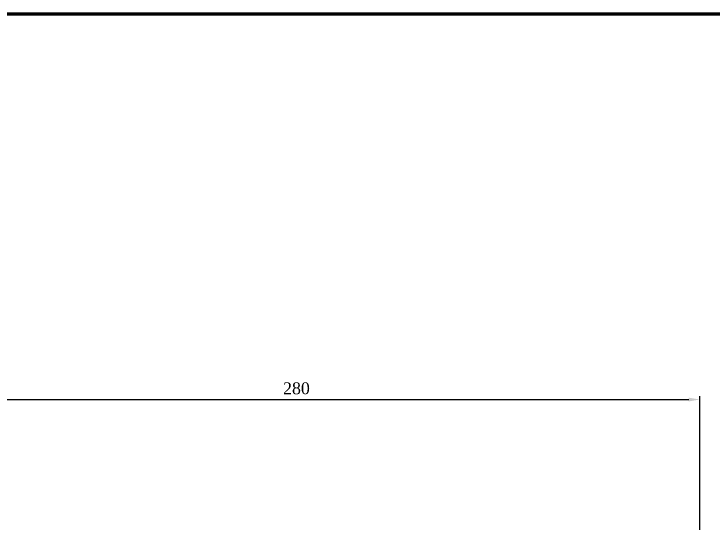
# Model space of a CAD drawing. Header units: millimetres. Extents: x 1065 to 3947, y -2666 to -625.
# Drawn here: x 1872.5 to 2079.4, y -1975.3 to -1824.6 of the extents above; entities that cross this region are included whole.
import ezdxf

# ---------------------------------------------------------------- set-up
doc = ezdxf.new("R2010")
doc.units = ezdxf.units.MM
doc.header["$PDSIZE"] = -1
doc.linetypes.add('ACAD_ISO10W100', pattern=[18, 12, -3, 0, -3])
doc.layers.get('Defpoints').update_dxf_attribs({"linetype": 'ACAD_ISO10W100'})
doc.layers.add('dddd', color=1, linetype='Continuous')
doc.layers.add('net dam', color=7, linetype='Continuous', lineweight=35)
doc.styles.get("Standard").update_dxf_attribs({"font": 'times_0.ttf'})
doc.dimstyles.new('ISO-25', dxfattribs={"dimtxt": 2.5, "dimasz": 2.5, "dimexe": 1.25, "dimexo": 0.625, "dimtad": 1, "dimtxsty": 'Standard', "dimcen": 2.5, "dimadec": 0, "dimazin": 0, "dimtfac": 1, "dimtmove": 0, "dimatfit": 3, "dimfxl": 1, "dimarcsym": 0})

# ---------------------------------------------------------------- blocks, each defined once
blk = doc.blocks.new('*D22')
at = {"color": 0, "lineweight": -2}
for p, q in [((1836.73, -2092.38), (1836.73, -1937.72)), ((2075.54, -2115.64), (2075.54, -1937.72)), ((1840.03, -1938.72), (2072.24, -1938.72))]:
    blk.add_line(p, q, dxfattribs=at)
at = {"color": 0}
for points in [[(1840.03, -1938.17), (1840.03, -1939.28), (1836.73, -1938.72)], [(2072.24, -1938.17), (2072.24, -1939.28), (2075.54, -1938.72)]]:
    blk.add_solid(points, dxfattribs=at)
at = {"layer": 'Defpoints', "color": 0}
for p in [(2075.54, -1938.72), (1836.73, -2093.38), (2075.54, -2116.64)]:
    blk.add_point(p, dxfattribs=at)
at = {"color": 0, "lineweight": 15, "insert": (1956.14, -1935.42), "char_height": 3.5, "attachment_point": 5}
blk.add_mtext('280', dxfattribs=at)

msp = doc.modelspace()

# ---------------------------------------------------------------- linework, layer by layer
at = {"layer": 'dddd', "lineweight": 70}
msp.add_line((1072.6932, -1824.6351), (2261.6932, -1824.6351), dxfattribs=at)
at = {"layer": 'net dam', "color": 7, "lineweight": 60}
msp.add_lwpolyline([(1072.6932, -2665.6351), (1072.6932, -1824.6351), (2261.6932, -1824.6351), (2261.6932, -2665.6351), (1072.6932, -2665.6351)], close=True, dxfattribs=at)

# ---------------------------------------------------------------- dimensions: what is measured, and where the dimension line sits
at = {"color": 1, "lineweight": 15}
dim = msp.add_linear_dim(base=(2075.543, -1938.7248), p1=(1836.7329, -2093.3781), p2=(2075.543, -2116.639), text='280', dimstyle='ISO-25', override={"dimtxt": 3.5, "dimasz": 3.302, "dimexe": 1, "dimexo": 1, "dimgap": 1.524, "dimtih": 1, "dimtoh": 1, "dimlfac": 5, "dimzin": 0, "dimadec": 2, "dimtzin": 0}, dxfattribs=at)
dim.commit()
dim.dimension.update_dxf_attribs({"geometry": '*D22', "text_midpoint": (1956.138, -1935.4205)})

doc.saveas('drawing.dxf')
